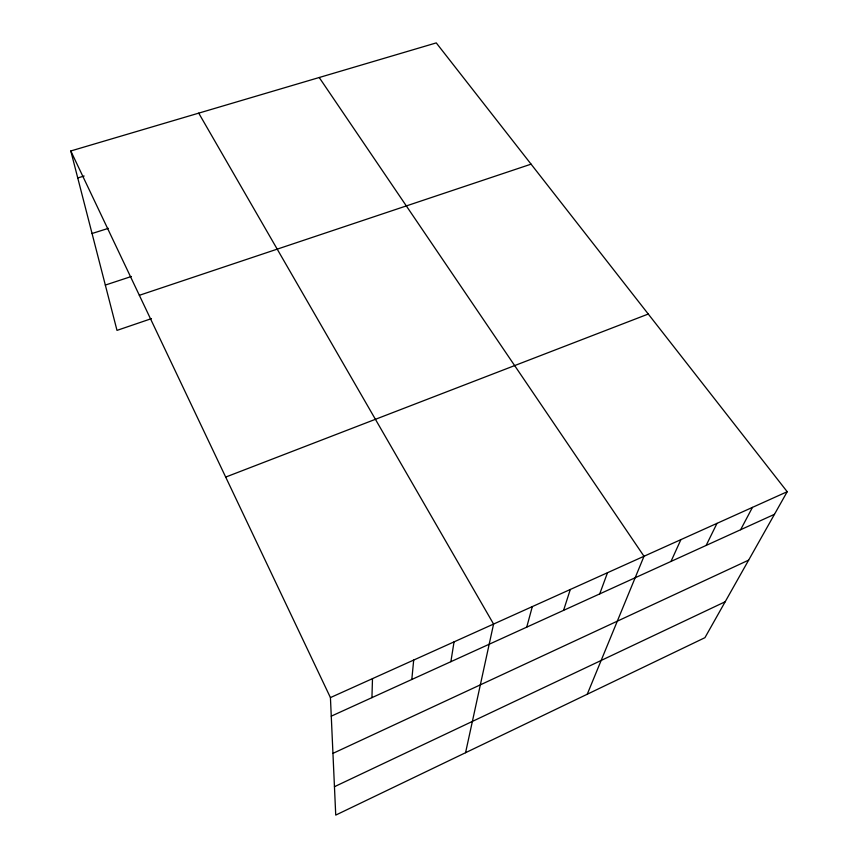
<?xml version="1.0" encoding="UTF-8"?>
<svg xmlns="http://www.w3.org/2000/svg" width="858" height="858" viewBox="0 0 858 858"><rect width="100%" height="100%" fill="white"/><g stroke="black" fill="none" stroke-linecap="round" stroke-linejoin="round"><path stroke-width="1.29" d="M371.943 697.64L372.49 678.635M411.808 679.482L413.695 660.07M450.879 661.69L454.043 641.881M465.562 752.713L493.575 624.066L198.724 113.138M526.737 627.134L532.314 606.606M563.577 610.36L570.291 589.489M599.71 593.908L607.507 572.715M587.258 694.219L644.004 556.263L319.219 77.51M670.999 561.443L680.877 539.65M706.145 545.431L717.009 523.359M740.626 529.729L752.445 507.389M787.204 491.72L704.933 637.676L335.735 815.1L330.427 697.597L70.796 150.965L436.261 42.9L787.204 491.72L330.427 697.597M334.448 786.711L725.171 601.758M332.947 753.367L748.648 560.124M331.263 716.162L774.463 514.317M225.686 477.08L648.262 314.039M151.458 318.629L116.999 330.384L70.796 150.965M139.35 295.302L531.081 164.157M105.33 285.071L131.392 276.48M92.053 233.505L108.376 228.346M77.746 177.949L84.127 176.019"/></g></svg>
